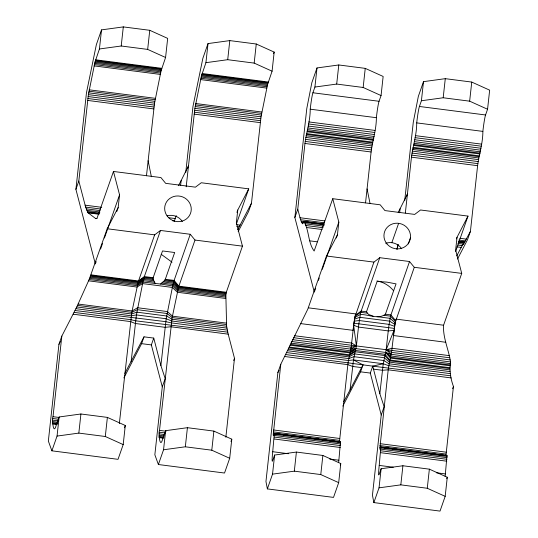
<?xml version="1.0" encoding="UTF-8"?>
<svg xmlns="http://www.w3.org/2000/svg" width="538" height="538" viewBox="0 0 538 538"><rect width="100%" height="100%" fill="white"/><g stroke="black" fill="none" stroke-linecap="round" stroke-linejoin="round"><path stroke-width="0.81" d="M225.846 437.239L234.487 358.288L228.199 334.152L226.626 326.223L225.846 294.743L226.303 292.262L242.45 246.155L236.364 222.779L237.756 210.042L248.724 188.858L201.273 182.752L195.422 187.163L165.657 183.337L160.923 177.56L113.471 171.461L97.096 218.092L95.804 218.663L88.124 212.846L85.629 207.083L78.817 181.037L88.387 94.634L94.937 62.26L99.429 48.978L101.521 29.879L123.303 26.9L149.759 30.303L167.668 38.386L165.576 57.485L161.084 70.767L154.534 103.148L146.471 175.785M61.836 336.082L58.931 344.381L48.346 441.059L51.883 450.824L118.03 459.331L123.195 444.583L125.287 425.484L107.385 417.394L80.922 413.991L59.14 416.97L55.347 427.804C53.047 433.016 51.83 417.69 53.013 416.688L61.836 336.082L76.786 306.949L89.14 279.525L107.197 228.758L118.165 207.574L119.557 194.837L113.471 171.461M124.836 373.392L144.002 336.835L153.747 338.086L160.889 365.544L165.186 378.584L162.281 386.876L154.85 454.758L158.38 464.523L224.528 473.036L229.699 458.282L231.791 439.183L213.882 431.099L187.419 427.69L165.637 430.676L161.844 441.503C159.544 446.715 158.333 431.389 159.51 430.387L172.16 317.554L178.636 286.835L194.998 240.056L190.264 234.279L160.499 230.452L154.648 234.864L138.286 281.643L131.81 312.363L119.342 423.527M455.625 251.434L467.999 216.101L420.548 209.995L414.697 214.406L384.932 210.58L380.198 204.803L332.746 198.704L338.832 222.08L337.44 234.817L326.472 256.001L307.776 309.189L280.789 364.246L273.23 434.724L273.358 435.713L274.353 433.245L340.5 441.752L338.873 460.225A13.363 0.847 -82.7 0 0 338.624 462.64M280.789 364.246L277.884 372.545L265.954 481.51L267.366 488.894L333.513 497.401L338.684 482.647L340.776 463.548L322.867 455.464L296.404 452.061L274.622 455.04L272.618 460.763A13.363 0.847 -82.7 0 1 272.726 451.718L274.353 433.245M373.251 316.176L368.537 314.474L366.499 311.778L377.118 281.441L386.775 282.107L396.049 283.876L385.423 314.212C378.234 319.895 368.241 314.199 360.278 314.508L354.757 317.528L373.923 262.107L379.774 257.695L409.539 261.522L414.273 267.299L395.114 322.719L391.523 352.383L388.423 367.763L379.754 449.183L380.85 446.944L446.997 455.451L445.37 473.924A13.363 0.847 -82.7 0 0 445.121 476.338M285.786 354.562L372.733 366.149L379.841 393.708L384.139 406.748L381.227 415.047L372.451 495.209L373.863 502.593L440.017 511.1L445.182 496.345L447.273 477.246L429.364 469.163L402.908 465.76L381.126 468.739L379.122 474.462A13.363 0.847 -82.7 0 1 379.223 465.417L380.85 446.944M394.522 326.324L389.061 324.367L359.29 320.534L354.172 321.139L351.173 347.198L348.073 362.578L339.431 442.007L337.777 441.792M445.928 455.706L453.44 386.452C450.454 378.449 449.385 370.164 450.488 361.94C448.8 349.619 442.761 337.817 443.574 325.221L461.725 273.398L455.639 250.022L457.031 237.285L467.999 216.101M96.168 261.636L95.34 263.99L75.905 189.336L86.49 92.65L96.356 44.634L101.521 29.879M51.883 450.824L57.048 436.076L59.14 416.97M57.048 436.076L78.83 433.097L80.922 413.991M99.429 48.978L121.211 45.999L123.303 26.9M123.195 444.583L105.293 436.5L107.385 417.394M165.576 57.485L147.668 49.402L149.759 30.303M131.124 361.718L136.417 314.912L142.913 282.094L144.345 276.579L160.499 230.452M160.889 365.544L166.181 318.745L172.678 285.927L174.11 280.406L190.264 234.279M180.6 185.543L181.145 180.56L188.468 165.933L187.675 168.199M185.744 172.577L192.994 106.349L202.853 58.333L208.018 43.578L229.8 40.599L256.263 44.002L274.165 52.085L272.08 71.191L267.581 84.466L261.031 116.847L251.461 203.243L248.556 211.542L238.166 231.616M186.182 186.827L194.884 108.34L201.434 75.959L205.926 62.677L208.018 43.578M158.38 464.523L163.545 449.775L165.637 430.676M163.545 449.775L185.328 446.796L187.419 427.69M205.926 62.677L227.709 59.698L229.8 40.599M229.699 458.282L211.79 450.198L213.882 431.099M272.08 71.191L254.171 63.101L256.263 44.002M315.671 288.22L314.293 292.154L294.858 217.5L306.788 108.528L311.838 82.697L317.003 67.943L338.785 64.963L365.248 68.366L383.15 76.457L381.059 95.556L379.055 101.278A13.363 0.847 -82.7 0 0 376.371 117.701C376.412 129.463 372.592 140.492 371.112 151.985L365.537 202.86M294.858 217.5L297.763 209.201L304.959 143.471C306.438 131.985 310.265 120.956 310.224 109.187A13.363 0.847 -82.7 0 1 312.908 92.771L314.912 87.048L317.003 67.943M267.366 488.894L272.531 474.139L274.622 455.04M272.531 474.139L294.313 471.16L296.404 452.061M314.912 87.048L336.694 84.069L338.785 64.963M338.684 482.647L320.776 474.563L322.867 455.464M381.059 95.556L363.157 87.472L365.248 68.366M343.789 401.556L350.077 389.882L353.473 359.915L356.391 345.921L358.826 323.99L360.729 312.336L379.774 257.695M379.841 393.708L383.238 363.742L386.156 349.747L388.591 327.817L390.501 316.162L409.539 261.522M399.653 212.766L400.097 208.724L407.414 194.097L406.627 196.363M397.165 249.195L397.703 244.299M404.697 200.728L413.285 122.234L418.335 96.396L423.5 81.648L445.282 78.669L471.745 82.072L489.654 90.155L487.562 109.254L485.558 114.977A13.363 0.847 -82.7 0 0 482.868 131.4C482.916 143.169 479.089 154.191 477.61 165.684L470.414 231.407L467.509 239.706L457.502 259.04M405.349 212.974L411.462 157.17C412.942 145.684 416.768 134.655 416.721 122.886A13.363 0.847 -82.7 0 1 419.411 106.47L421.415 100.747L423.5 81.648M373.863 502.593L379.034 487.838L381.126 468.739M379.034 487.838L400.817 484.859L402.908 465.76M421.415 100.747L443.191 97.768L445.282 78.669M445.182 496.345L427.273 488.262L429.364 469.163M487.562 109.254L469.654 101.171L471.745 82.072M155.22 283.351L153.222 279.504L153.148 277.709L162.516 250.943L174.682 252.51L165.314 279.276L164.191 280.917L160.512 284.037L142.913 282.094L137.271 285.712L89.14 279.525M354.266 320.493L354.663 318.086M470.414 231.407L463.359 244.514L464.146 242.019L458.315 241.266M75.905 189.336L78.817 181.037M100.572 249.06L102.496 243.559M104.426 238.058L119.557 194.837M116.786 211.501L118.165 207.574M174.332 221.138L176.256 215.63M123.861 377.958L141.608 343.661L144.002 336.835M162.281 386.876L151.353 344.912L153.747 338.086M124.473 427.804L125.287 425.484M273.627 53.639L274.165 52.085M236.928 212.402L237.756 210.042M236.411 224.016L248.724 188.858M233.694 360.554L234.487 358.288M323.768 223.956L303.762 221.387L302.571 223.828L300.554 219.726L297.763 209.201M230.977 441.503L231.791 439.183M332.746 198.704L314.145 251.017C307.803 242.638 309.363 230.143 303.762 221.387M318.429 280.345L319.256 277.985M322.289 269.323L326.425 257.514M326.976 255.94L338.832 222.08M336.337 237.964L337.44 234.817M391.846 242.678L398.631 223.317M396.842 249.208L398.483 244.541M342.807 406.123L360.561 371.825L362.989 364.899L353.473 359.915L348.348 360.514L286.774 352.592M408.295 243.949L410.467 237.756M381.227 415.047L370.305 373.076L372.733 366.149L383.238 363.742L388.698 365.705L450.279 373.621M340.272 464.98L340.776 463.548M456.48 238.865L457.031 237.285M452.646 388.718L453.44 386.452M446.769 478.679L447.273 477.246M350.077 389.882L362.989 364.899M58.931 344.381L60.471 341.401M178.495 185.684L181.145 180.56M237.682 229.726L251.461 203.243M277.884 372.545L279.04 370.312M398.174 212.436L400.097 208.724M456.668 255.94L464.146 242.019M355.262 315.402L361.079 311.085L366.499 311.778M450.488 361.94L391.227 354.32L385.665 352.444L355.9 348.617L350.083 352.935L289.969 345.201M355.033 316.23L360.729 312.336L367.131 313.156M291.616 341.509L350.877 349.128L355.9 348.617L350.312 352.101L290.298 344.381M350.877 349.128L356.391 345.921L449.755 357.777M355.9 348.617L350.588 350.803L290.863 343.116M354.468 319.202L359.787 317.299L389.552 321.132L394.818 324.394M394.24 328.388L353.89 323.197M372.733 366.149L450.703 375.78M121.211 45.999L147.668 49.402M227.709 59.698L254.171 63.101M336.694 84.069L363.157 87.472M443.191 97.768L469.654 101.171M95.636 59.805L161.783 68.319M202.133 73.511L268.287 82.018M95.414 60.485L161.568 68.992M201.918 74.183L268.065 82.697M95.186 61.305L161.333 69.812M201.683 75.004L267.83 83.511M94.937 62.26L161.084 70.767M201.434 75.959L267.581 84.466M94.675 63.343L160.822 71.857M201.172 77.042L267.319 85.555M94.399 64.56L160.553 73.067M200.903 78.259L267.05 86.766M312.908 92.771L379.055 101.278M419.411 106.47L485.558 114.977M94.123 65.892L160.27 74.405M200.62 79.59L266.767 88.104M310.224 109.187L376.371 117.701M416.721 122.886L482.868 131.4M89.207 89.819L155.354 98.326M195.704 103.518L261.851 112.025M88.938 91.204L155.092 99.718M195.442 104.903L261.589 113.417M88.662 92.832L154.809 101.339M195.159 106.531L261.313 115.045M308.832 121.924L374.979 130.431M415.329 135.623L481.476 144.13M88.387 94.634L154.534 103.148M194.884 108.34L261.031 116.847M308.59 123.975L374.737 132.482M415.087 137.674L481.234 146.181M88.111 96.551L154.265 105.058M194.615 110.25L260.762 118.763M308.308 126.04L374.455 134.547M414.805 139.739L480.952 148.246M87.862 98.508L154.009 107.015M194.359 112.207L260.506 120.714M308.012 127.97L374.159 136.484M414.509 141.676L480.656 150.183M87.64 100.424L153.787 108.932M194.137 114.123L260.284 122.637M307.716 129.645L373.863 138.152M414.22 143.343L480.367 151.857M307.447 130.942L373.594 139.45M413.944 144.641L480.098 153.148M307.218 131.776L373.365 140.284M413.715 145.475L479.862 153.982M306.573 133.619L372.72 142.126M413.07 147.318L479.217 155.832M306.344 134.453L372.491 142.96M412.841 148.152L478.988 156.659M306.075 135.751L372.222 144.258M412.572 149.45L478.719 157.957M305.779 137.425L371.926 145.933M412.276 151.124L478.43 159.631M305.483 139.355L371.63 147.863M411.98 153.054L478.127 161.568M305.201 141.42L371.355 149.927M411.704 155.119L477.852 163.626M304.959 143.471L371.112 151.985M411.462 157.17L477.61 165.684M299.982 217.729L324.871 220.93M459.782 238.28L466.412 239.134M300.554 219.726L324.636 222.826M458.827 240.082L465.464 240.937M304.158 221.649L324.064 224.211M458.981 241.569L463.958 242.208M303.493 221.683L305.14 221.898M307.608 222.214L309.256 222.429M311.724 222.745L313.372 222.954M315.846 223.277L318.314 223.593M320.782 223.909L322.43 224.124M458.309 241.602L459.956 241.811M462.431 242.127L464.072 242.342M301.132 221.441L305.295 221.972M307.79 222.295L309.451 222.51M311.946 222.826L313.614 223.041M316.109 223.364L317.776 223.579M320.271 223.902L321.932 224.111M462.142 242.147L464.637 242.47M304.649 222.47L324.407 225.012M458.584 242.268L463.521 242.907M301.683 222.745L303.338 222.961M305.207 223.774L323.378 226.115M457.912 243.418L462.868 244.057M305.786 225.489L323.17 227.722M457.899 245.059L462.034 245.59M306.351 227.487L322.101 229.511M456.944 246.861L461.093 247.393M85.098 205.173L101.722 207.312M236.814 224.689L240.136 225.119M85.629 207.083L100.619 209.013M168.69 217.722L175.307 218.569M236.74 226.518L239.242 226.841M86.174 208.811L100.155 210.614M172.564 220.782L174.218 220.997M86.712 210.304L99.92 212.006M87.23 211.501L99.678 213.102M87.707 212.355L99.221 213.842M309.834 240.849L317.306 241.811M88.124 212.846L98.911 214.232M95.394 218.415L97.035 218.63M326.472 256.001L373.923 262.107M414.273 267.299L461.725 273.398M107.197 228.758L154.648 234.864M194.998 240.056L242.45 246.155M153.148 277.709L144.345 276.579L138.501 280.964L91.056 274.857M165.314 279.276L174.11 280.406L178.858 286.155L226.303 292.262M153.041 278.489L144.097 277.339L138.286 281.643L90.808 275.537M164.917 280.016L173.861 281.166L178.636 286.835L226.115 292.941M153.222 279.504L143.821 278.294L138.051 282.457L90.492 276.344M164.191 280.917L173.592 282.12L178.401 287.648L225.96 293.768M153.686 280.715L143.532 279.41L137.802 283.412L90.108 277.278M163.148 281.932L173.303 283.237L178.152 288.603L225.846 294.743M154.426 282.12L143.229 280.675L137.54 284.501L89.651 278.341M161.797 283.069L172.994 284.508L177.89 289.693L225.778 295.853M385.423 314.212L390.844 314.912L395.612 320.587M384.098 315.342L390.501 316.162L395.383 321.421M225.752 297.097L177.621 290.903L172.678 285.927L160.512 284.037M308.328 307.823L355.779 313.923A13.363 0.847 -82.7 0 0 353.089 330.345L300.769 323.614M377.071 316.667L390.043 318.335L395.114 322.719M443.574 325.221L396.129 319.115A13.363 0.847 -82.7 0 0 393.439 335.537L445.76 342.269M88.562 280.823L136.988 287.05L142.597 283.6L172.362 287.426L177.338 292.242L225.765 298.469M78.144 304.037L132.072 310.971L137.634 307.743L167.405 311.569L172.422 316.162L226.357 323.103M77.526 305.382L131.81 312.363L137.264 309.68L167.029 313.506L172.16 317.554L226.444 324.535M76.786 306.949L131.528 313.99L136.84 312.161L166.605 315.988L171.878 319.182L226.626 326.223M294.501 335.719L351.697 343.076L356.391 345.921L353.648 325.255L358.463 327.077L388.228 330.904L393.998 330.44L386.156 349.747L391.227 354.32M449.243 355.625L392.047 348.268L386.156 349.747L391.523 352.383L450.178 359.929M75.945 308.678L131.252 315.793L136.417 314.912L166.181 318.745L171.602 320.984L226.908 328.099M293.506 337.676L356.391 345.921L351.173 347.198L292.517 339.653M75.038 310.513L165.771 321.663L171.333 322.901L227.271 330.097M74.096 312.376L130.727 319.659L135.616 320.816L227.709 332.134M73.161 314.205L130.505 321.583L135.307 323.493L165.079 327.319L170.855 326.774L228.199 334.152M450.662 363.675L390.938 355.995L385.665 352.444L390.433 358.12L450.555 365.853M450.683 365.013L390.662 357.286L385.665 352.444M289.323 347.044L349.438 354.777L355.255 350.46L385.02 354.286L389.788 359.969L449.909 367.696M288.993 347.864L349.209 355.611L354.912 351.711L384.677 355.544L389.559 360.796L449.775 368.543M288.435 349.122L348.94 356.902L354.461 353.883L384.226 357.709L389.29 362.094L449.802 369.882M287.675 350.736L348.644 358.577L353.97 356.681L383.735 360.507L388.994 363.769L449.97 371.61M353.473 359.915L383.238 363.742M284.79 356.519L347.83 364.63L352.639 366.452L361.603 367.602M451.221 377.932L388.18 369.821L382.404 370.279L373.446 369.129M141.608 343.661L151.353 344.912M360.561 371.825L370.305 373.076M273.593 429.97L339.74 438.483M380.09 443.675L446.244 452.182M273.405 431.873L339.552 440.387M379.902 445.572L446.049 454.085M274.454 433.473L340.601 441.98M380.951 447.172L447.098 455.679M274.178 433.554L276.66 433.877M279.141 434.193L280.796 434.408M283.277 434.724L284.925 434.939M287.406 435.255L289.061 435.471M291.542 435.787L293.197 436.002M295.678 436.318L297.332 436.533M299.814 436.856L302.289 437.172M303.943 437.387L306.425 437.703M308.906 438.026L310.56 438.235M313.042 438.557L314.696 438.766M316.351 438.981L318.826 439.297M321.307 439.62L322.961 439.828M325.443 440.151L327.097 440.366M329.579 440.683L331.233 440.898M332.887 441.106L335.369 441.429M337.844 441.745L339.498 441.96M383.984 447.683L385.638 447.892M388.12 448.215L389.774 448.423M392.256 448.746L393.91 448.954M398.039 449.492L396.385 449.277L397.972 449.533M400.521 449.808L402.175 450.024M404.657 450.34L406.311 450.555L404.583 450.387M408.793 450.871L410.447 451.086M412.922 451.402L414.576 451.617M417.058 451.933L418.712 452.149M422.848 452.68L421.193 452.465L422.774 452.727M425.329 452.996L426.984 453.211M429.465 453.534L431.94 453.85M433.594 454.065L436.076 454.381M438.557 454.704L440.212 454.913M442.693 455.235L444.348 455.444M273.277 433.493L276.586 433.924M279.067 434.24L280.722 434.455M283.203 434.771L284.858 434.986M287.339 435.303L288.993 435.518M291.468 435.834L293.123 436.049M295.604 436.365L297.258 436.58M299.74 436.903L301.394 437.112M303.876 437.434L305.53 437.643M316.277 439.028L317.931 439.237M329.505 440.73L331.159 440.945M333.641 441.261L335.295 441.476M379.781 447.199L381.435 447.408M388.046 448.262L389.7 448.47M392.182 448.793L393.836 449.001M400.454 449.855L402.101 450.071M408.719 450.918L410.373 451.133M412.854 451.449L414.509 451.664M416.99 451.981L418.638 452.196M425.255 453.043L426.91 453.258M429.391 453.581L431.046 453.79M433.527 454.112L435.181 454.321M274.481 434.227L340.628 442.74M380.978 447.925L447.132 456.439M274.434 435.457L340.581 443.971M380.931 449.156L447.078 457.67M274.306 437.078L340.453 445.592M380.803 450.783L446.957 459.291M274.118 438.981L340.265 447.495M380.615 452.68L446.762 461.194M53.013 416.688L59.631 417.542M159.51 430.387L166.128 431.241M52.825 418.503L58.615 419.25M159.329 432.202L165.112 432.949M52.684 420.151L58.474 420.891M159.181 433.85L164.144 434.489M52.59 421.557L57.553 422.195M159.093 435.255L164.05 435.894M52.549 422.68L57.512 423.319M159.046 436.385L164.009 437.017M52.563 423.48L57.526 424.119M159.06 437.179L163.196 437.71M272.726 451.718L288.435 453.736M329.774 459.055L338.873 460.225M379.223 465.417L393.278 467.226M436.278 472.754L445.37 473.924M52.63 423.917L56.766 424.448M159.127 437.616L163.263 438.147M78.83 433.097L105.293 436.5M185.328 446.796L211.79 450.198M294.313 471.16L320.776 474.563M400.817 484.859L427.273 488.262M161.205 254.313L172.019 262.194M367.064 188.905L370.003 203.297M148.118 160.741L151.38 176.733M167.069 215.846A13.363 12.784 19.3 0 1 182.335 221.481M377.01 280.897A26.732 25.562 19.3 0 1 393.379 290.527M385.685 243.297A13.363 12.784 19.3 0 1 401.61 248.724M167.621 216.612A13.363 12.784 19.3 0 0 190.378 213.747A13.363 12.784 19.3 0 0 175.886 196.067A13.363 12.784 19.3 0 0 167.621 216.612M386.896 243.855A13.363 12.784 19.3 0 0 409.653 240.99A13.363 12.784 19.3 0 0 395.154 223.31A13.363 12.784 19.3 0 0 386.896 243.855"/></g></svg>
